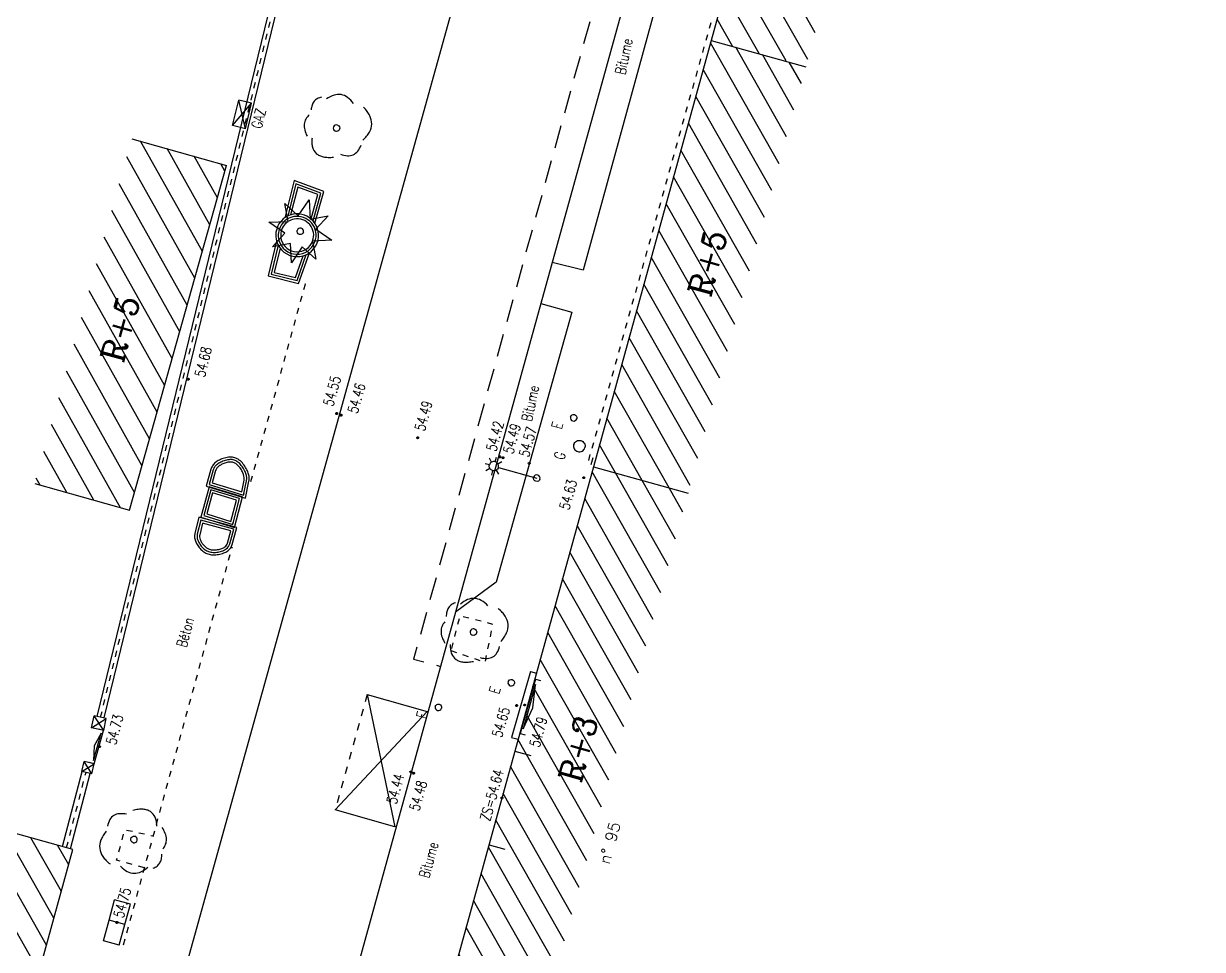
# Model space of a CAD drawing. Extents: x 661720 to 661930, y 6866381 to 6866956.
# Drawn here: x 661773.07 to 661809.04, y 6866609.14 to 6866637.39 of the extents above; entities that cross this region are included whole.
import ezdxf
from ezdxf.enums import TextEntityAlignment as Align

# ---------------------------------------------------------------- set-up
doc = ezdxf.new("R2010")
doc.units = 0
for name, pattern in [('CONTINU', [0]), ('JSI_TCO', [1, 0.5, 0.5]), ('JSI_TCO2', [1, 0.5, 0.5]), ('JSI_TIC', [0.2, 0.08, 0.01, -0.1, 0.01]), ('JSI_TIM2', [0.6, 0.3, 0.05, -0.2, 0.05])]:
    doc.linetypes.add(name, pattern=pattern)
doc.layers.get('0').update_dxf_attribs({"linetype": 'CONTINUOUS'})
for name, color, linetype in [('ALTI', 140, 'CONTINUOUS'), ('BATI', 6, 'CONTINUOUS'), ('BORDURE', 7, 'CONTINU'), ('HACHURE', 7, 'CONTINUOUS'), ('LIMITE', 7, 'CONTINUOUS'), ('MARQUAGE', 7, 'CONTINUOUS'), ('OBJDIVERS', 104, 'CONTINUOUS'), ('OBJEAU', 4, 'CONTINUOUS'), ('OBJEP', 220, 'CONTINUOUS'), ('OBJGAZ', 30, 'CONTINUOUS'), ('TEXTE', 7, 'CONTINUOUS'), ('VEGETATION', 3, 'CONTINUOUS'), ('VOIRIE', 7, 'CONTINUOUS')]:
    doc.layers.add(name, color=color, linetype=linetype)
doc.styles.add('5-2', font='romand.shx', dxfattribs={"height": 0.35})
doc.styles.add('7-2', font='romanc.shx', dxfattribs={"height": 0.7})
doc.styles.get("Standard").update_dxf_attribs({"font": 'romans.shx'})
doc.linetypes.add('JSI_MUD', pattern='A,0.0001,[130,jsi_form.shx,S=0.5,R=0,X=0.875,Y=0],-0.75', length=0.7501)
doc.linetypes.add('JSI_MUG', pattern='A,0.0001,[130,jsi_form.shx,S=0.5,R=0,X=-0.125,Y=0],-0.75', length=0.7501)
doc.linetypes.add('JSI_MUR', pattern='A,1e-06,-0.5,[130,jsi_form.shx,S=0.7,R=315,X=0.05,Y=0],-0.5', length=1.000001)

# ---------------------------------------------------------------- blocks, each defined once
blk = doc.blocks.new('$B_040')
at = {"color": 0, "linetype": 'BYBLOCK', "flags": 128}
for points in [[(-0.5, -0.5), (0.5, 0.5), (0.5, -0.5)], [(-0.5, -0.5), (-0.5, 0.5), (0.5, -0.5)], [(-0.5, -0.5), (-0.4375, -0.5)], [(-0.375, -0.5), (-0.3125, -0.5)], [(-0.25, -0.5), (-0.1875, -0.5)], [(-0.125, -0.5), (-0.0625, -0.5)], [(0, -0.5), (0.0625, -0.5)], [(0.125, -0.5), (0.1875, -0.5)], [(0.25, -0.5), (0.3125, -0.5)], [(0.375, -0.5), (0.4375, -0.5)]]:
    blk.add_lwpolyline(points, dxfattribs=at)
blk = doc.blocks.new('$B_200')
at = {"color": 0, "linetype": 'BYBLOCK', "flags": 128}
for points in [[(0, -0.5, -0.414214), (-0.5, 0, -0.414214), (0, 0.5)], [(0, -0.5, 0.414214), (0.5, 0, 0.414214), (0, 0.5)]]:
    blk.add_lwpolyline(points, format="xyb", dxfattribs=at)
blk = doc.blocks.new('$B_220')
at = {"color": 0, "linetype": 'BYBLOCK', "flags": 128}
for points in [[(0.297, 0.272, 0.039633), (0.273, 0.344, 0.053426), (0.241, 0.401, 0.147584), (0.154, 0.47, 0.071882), (0.099, 0.483, 0.058066), (0.036, 0.48, 0.043501), (-0.035, 0.463, 0.032041), (-0.113, 0.431)], [(-0.195, 0.351, 0.077685), (-0.303, 0.336, 0.115926), (-0.379, 0.292, 0.119307), (-0.426, 0.217, 0.082378), (-0.441, 0.113)], [(0.461, -0.046, 0.087593), (0.487, 0.033, 0.096392), (0.482, 0.113, 0.080457), (0.446, 0.192, 0.056881), (0.379, 0.272)], [(-0.441, 0.033, 0.03619), (-0.474, -0.044, 0.046233), (-0.492, -0.116, 0.121403), (-0.482, -0.245, 0.119181), (-0.41, -0.354, 0.044648), (-0.351, -0.401, 0.034835), (-0.277, -0.443)], [(0.379, -0.364, 0.076898), (0.431, -0.319, 0.090424), (0.461, -0.265, 0.083207), (0.472, -0.2, 0.062964), (0.461, -0.126)], [(-0.113, -0.443, 0.078382), (0.005, -0.498, 0.113914), (0.113, -0.503, 0.115194), (0.21, -0.458, 0.080222), (0.297, -0.364)]]:
    blk.add_lwpolyline(points, format="xyb", dxfattribs=at)
blk = doc.blocks.new('$B_222')
at = {"color": 0, "linetype": 'BYBLOCK', "flags": 128}
for points in [[(-0.094, 0.219), (0, 0.5), (0.094, 0.219)], [(-0.219, 0.094), (-0.344, 0.344), (-0.094, 0.219)], [(0.094, 0.219), (0.344, 0.344), (0.219, 0.094)], [(-0.219, -0.094), (-0.5, 0), (-0.219, 0.094)], [(0.219, 0.094), (0.5, 0), (0.219, -0.094)], [(-0.094, -0.219), (-0.344, -0.344), (-0.219, -0.094)], [(0.219, -0.094), (0.344, -0.344), (0.094, -0.219)], [(0.094, -0.219), (0, -0.5), (-0.094, -0.219)]]:
    blk.add_lwpolyline(points, dxfattribs=at)
blk = doc.blocks.new('$B_030')
at = {"color": 0, "linetype": 'BYBLOCK', "flags": 128}
for points in [[(0, 0), (0, 1)], [(0, 1), (1, 1)], [(0, 1), (1, 0)], [(0, 0), (1, 1)], [(1, 0), (1, 1)], [(0, 0), (1, 0)]]:
    blk.add_lwpolyline(points, dxfattribs=at)
blk = doc.blocks.new('$B_140')
at = {"color": 0, "linetype": 'BYBLOCK', "flags": 128}
for points in [[(-0.067, 0.973), (-0.133, 1.039)], [(0.067, 0.973), (0.133, 1.039)], [(-0.094, 0.906), (-0.188, 0.906)], [(-0.067, 0.839), (-0.133, 0.773)], [(0, 0.812), (0, 0)], [(0.067, 0.839), (0.133, 0.773)], [(0.094, 0.906), (0.188, 0.906)]]:
    blk.add_lwpolyline(points, dxfattribs=at)
for points in [[(0, 0.812, -0.414214), (-0.094, 0.906, -0.414214), (0, 1), (0, 1.094)], [(0, 0.812, 0.414214), (0.094, 0.906, 0.414214), (0, 1)]]:
    blk.add_lwpolyline(points, format="xyb", dxfattribs=at)
blk = doc.blocks.new('$B_001')
at = {"color": 0, "linetype": 'BYBLOCK', "flags": 128}
for points in [[(0, 0), (0, 1)], [(0, 1), (1, 1)], [(1, 0), (1, 1)], [(0, 0), (1, 0)]]:
    blk.add_lwpolyline(points, dxfattribs=at)
blk = doc.blocks.new('$B_027')
at = {"color": 0, "linetype": 'BYBLOCK', "flags": 128}
for points in [[(-0.5, -0.5), (0.5, -0.5), (0.5, -0.188)], [(-0.5, -0.5), (-0.5, -0.188)]]:
    blk.add_lwpolyline(points, dxfattribs=at)
blk.add_lwpolyline([(-0.406, -0.406), (0.406, -0.406), (0, -0.188)], close=True, dxfattribs=at)
blk = doc.blocks.new('$B_170')
at = {"color": 0, "linetype": 'BYBLOCK', "flags": 128}
for points in [[(-0.5, 0), (-0.5, 1)], [(0.5, 0), (0.5, 1)]]:
    blk.add_lwpolyline(points, dxfattribs=at)
blk = doc.blocks.new('$B_210')
at = {"linetype": 'CONTINUOUS'}
blk.add_hatch(color=0, dxfattribs=at).paths.add_polyline_path([(0, -0.5, -1), (0, 0.5, -1)])
at = {"color": 0, "linetype": 'BYBLOCK', "flags": 128}
blk.add_lwpolyline([(0, -0.5, -1), (0, 0.5, -1)], format="xyb", close=True, dxfattribs=at)

msp = doc.modelspace()

# ---------------------------------------------------------------- hatches: boundary and pattern name
at = {"layer": 'HACHURE', "linetype": 'CONTINUOUS', "ltscale": 2}
h = msp.add_hatch(dxfattribs=at)
h.set_pattern_fill('_USER', color=256, scale=0.6, angle=119.6978, style=0, pattern_type=0)
h.set_pattern_definition([(119.6978, (661958.265, 6866695.073), (-0.5211903, -0.2972552), [])])
h.paths.add_polyline_path([(661795.35, 6866641.611), (661798.243, 6866640.819), (661796.948, 6866636.085), (661794.054, 6866636.877)])
h = msp.add_hatch(dxfattribs=at)
h.set_pattern_fill('_USER', color=256, scale=0.6, angle=119.5605, style=0, pattern_type=0)
h.set_pattern_definition([(119.56048, (661958.265, 6866695.073), (-0.5219013, -0.2960052), [])])
h.paths.add_polyline_path([(661794.054, 6866636.877), (661796.946, 6866636.078), (661793.353, 6866623.068), (661790.461, 6866623.867)])
h = msp.add_hatch(dxfattribs=at)
h.set_pattern_fill('_USER', color=256, scale=0.6, angle=119.2526, style=0, pattern_type=0)
h.set_pattern_definition([(119.25263, (661958.265, 6866695.073), (-0.5234841, -0.2931968), [])])
h.paths.add_polyline_path([(661776.302, 6866622.544), (661773.415, 6866623.358), (661776.382, 6866633.881), (661779.27, 6866633.067)])
h = msp.add_hatch(dxfattribs=at)
h.set_pattern_fill('_USER', color=256, scale=0.6, angle=119.5609, style=0, pattern_type=0)
h.set_pattern_definition([(119.56088, (661958.265, 6866695.073), (-0.5218992, -0.2960088), [])])
h.paths.add_polyline_path([(661790.461, 6866623.867), (661793.353, 6866623.068), (661788.59, 6866605.821), (661785.698, 6866606.62)])
h = msp.add_hatch(dxfattribs=at)
h.set_pattern_fill('_USER', color=256, scale=0.6, angle=119.5756, style=0, pattern_type=0)
h.set_pattern_definition([(119.57556, (661958.265, 6866695.073), (-0.5218233, -0.2961426), [])])
h.paths.add_polyline_path([(661773.254, 6866607.387), (661770.362, 6866608.185), (661771.689, 6866612.993), (661774.581, 6866612.195)])

# ---------------------------------------------------------------- linework, layer by layer
at = {"layer": 'BATI', "linetype": 'JSI_MUD', "ltscale": 0.22}
msp.add_line((661790.443, 6866624.144, 111.954), (661790.384, 6866623.932, 111.955), dxfattribs=at)
at = {"layer": 'BATI', "linetype": 'JSI_TIC', "ltscale": 2, "elevation": 57.333, "flags": 128}
msp.add_lwpolyline([(661795.266, 6866641.806), (661790.278, 6866623.962)], dxfattribs=at)
at = {"layer": 'BATI', "linetype": 'JSI_TCO2', "ltscale": 2, "elevation": 57.333, "flags": 128}
for points in [[(661795.35, 6866641.611), (661794.054, 6866636.877)], [(661794.054, 6866636.877), (661790.461, 6866623.867)], [(661794.054, 6866636.877), (661796.946, 6866636.078)], [(661776.382, 6866633.881), (661779.27, 6866633.067)], [(661776.302, 6866622.544), (661779.27, 6866633.067)], [(661790.461, 6866623.867), (661785.698, 6866606.62)], [(661790.461, 6866623.867), (661793.353, 6866623.068)], [(661773.415, 6866623.358), (661776.302, 6866622.544)], [(661774.581, 6866612.195), (661771.689, 6866612.993)], [(661773.254, 6866607.387), (661774.581, 6866612.195)]]:
    msp.add_lwpolyline(points, dxfattribs=at)
at = {"layer": 'BATI', "linetype": 'JSI_TCO', "ltscale": 2, "elevation": 57.333, "flags": 128}
for points in [[(661788.54, 6866617.62), (661787.961, 6866615.611)], [(661788.54, 6866617.62), (661788.722, 6866617.57)], [(661787.961, 6866615.611), (661788.166, 6866615.555)]]:
    msp.add_lwpolyline(points, dxfattribs=at)
at = {"layer": 'BORDURE', "linetype": 'JSI_TCO', "ltscale": 2, "elevation": 57.333, "flags": 128}
for points in [[(661809.041, 6866658.226), (661799.405, 6866660.795, 0.332518), (661797.285, 6866659.242), (661796.495, 6866656.478), (661794.63, 6866649.766), (661792.16, 6866640.801), (661788.854, 6866628.851), (661786.255, 6866619.429), (661781.898, 6866603.667), (661779.547, 6866595.181), (661775.948, 6866582.027), (661774.284, 6866575.688), (661772.52, 6866568.058), (661771.474, 6866562.872), (661769.429, 6866552.194), (661764.346, 6866525.83), (661761.408, 6866510.519), (661759.655, 6866501.389), (661758.701, 6866496.257), (661755.083, 6866477.547), (661746.716, 6866434.654), (661744.554, 6866423.604), (661741.506, 6866407.836), (661741.441, 6866407.299)], [(661766.153, 6866568.99), (661768.497, 6866578.37), (661769.933, 6866584.097), (661771.107, 6866588.415), (661773.813, 6866598.303, -0.023284), (661773.887, 6866598.528, -0.016544), (661773.995, 6866598.787, -0.012263), (661774.138, 6866599.081, -0.00941), (661774.315, 6866599.408, -0.001166), (661774.56, 6866599.84, -0.001864), (661775.277, 6866601.084, 0.01914), (661775.88, 6866602.229, 0.013439), (661776.401, 6866603.394, 0.005337), (661776.657, 6866604.027, 0.006553), (661776.874, 6866604.604, 0.008224), (661777.053, 6866605.124, 0.0106), (661777.194, 6866605.588), (661786.184, 6866637.924)]]:
    msp.add_lwpolyline(points, format="xyb", dxfattribs=at)
for points in [[(661792.16, 6866640.801), (661793.076, 6866640.535), (661790.145, 6866629.864), (661789.2, 6866630.107)], [(661788.854, 6866628.851), (661789.797, 6866628.583), (661787.492, 6866620.352), (661786.255, 6866619.429)]]:
    msp.add_lwpolyline(points, dxfattribs=at)
at = {"layer": 'LIMITE', "linetype": 'JSI_MUG', "ltscale": 0.15}
for p, q in [((661779.789, 6866623.006, 111.981), (661779.802, 6866623.072, 111.979)), ((661778.479, 6866622.242, 112.005), (661778.461, 6866622.172, 112.006)), ((661779.455, 6866622.109, 111.991), (661779.473, 6866622.178, 111.99))]:
    msp.add_line(p, q, dxfattribs=at)
at = {"layer": 'LIMITE', "linetype": 'JSI_MUD', "ltscale": 0.15}
for p, q in [((661779.725, 6866623.026, 111.984), (661779.789, 6866623.006, 111.983)), ((661778.549, 6866622.223, 112.002), (661778.479, 6866622.242, 112.003)), ((661779.387, 6866622.131, 111.993), (661779.455, 6866622.109, 111.992))]:
    msp.add_line(p, q, dxfattribs=at)
at = {"layer": 'LIMITE', "linetype": 'JSI_TCO', "ltscale": 2, "elevation": 57.333, "flags": 128}
for points in [[(661775.318, 6866616.252), (661780.933, 6866639.292)], [(661775.533, 6866616.206), (661781.147, 6866639.24)], [(661781.963, 6866631.3), (661782.238, 6866632.266), (661781.333, 6866632.602), (661781.045, 6866631.467)], [(661780.794, 6866630.754), (661780.541, 6866629.691), (661781.465, 6866629.463), (661781.801, 6866630.401)], [(661774.265, 6866612.282), (661774.859, 6866614.574)], [(661774.506, 6866612.216), (661775.101, 6866614.513)]]:
    msp.add_lwpolyline(points, dxfattribs=at)
at = {"layer": 'LIMITE', "linetype": 'JSI_TIC', "ltscale": 2, "elevation": 57.333, "flags": 128}
for points in [[(661775.425, 6866616.229), (661781.04, 6866639.266)], [(661774.386, 6866612.249), (661774.98, 6866614.543)]]:
    msp.add_lwpolyline(points, dxfattribs=at)
at = {"layer": 'LIMITE', "linetype": 'JSI_MUR', "ltscale": 0.15, "elevation": 57.333, "flags": 128}
for points in [[(661781.906, 6866631.372), (661782.147, 6866632.22), (661781.385, 6866632.503), (661781.136, 6866631.521)], [(661780.842, 6866630.632), (661780.631, 6866629.746), (661781.417, 6866629.552), (661781.7, 6866630.342)]]:
    msp.add_lwpolyline(points, dxfattribs=at)
at = {"layer": 'LIMITE', "linetype": 'JSI_TCO', "ltscale": 2, "elevation": 57.333, "flags": 128}
for points in [[(661780.794, 6866630.754, 0.723867), (661782.034, 6866630.706, 0.582345), (661781.303, 6866631.576, 0.442863)], [(661780.938, 6866630.795, 0.723925), (661781.894, 6866630.758, 0.582309), (661781.331, 6866631.429, 0.442836)], [(661779.847, 6866622.911), (661779.95, 6866623.429, 0.069546), (661779.956, 6866623.55, 0.060002), (661779.93, 6866623.678, 0.047115), (661779.869, 6866623.813, 0.035645), (661779.776, 6866623.954, 0.070071), (661779.655, 6866624.075, 0.086403), (661779.518, 6866624.145, 0.082903), (661779.369, 6866624.164, 0.06689), (661779.205, 6866624.135, 0.040794), (661779.048, 6866624.073, 0.05583), (661778.926, 6866623.996, 0.072022), (661778.84, 6866623.902, 0.080434), (661778.789, 6866623.793), (661778.642, 6866623.277)], [(661779.732, 6866623.102), (661779.802, 6866623.458, 0.07148), (661779.806, 6866623.541, 0.057824), (661779.787, 6866623.631, 0.048173), (661779.737, 6866623.743, 0.03458), (661779.656, 6866623.863, 0.066751), (661779.569, 6866623.952, 0.08951), (661779.474, 6866624.002, 0.0859), (661779.37, 6866624.014, 0.063745), (661779.25, 6866623.992, 0.035466), (661779.128, 6866623.945, 0.051168), (661779.035, 6866623.89, 0.072225), (661778.97, 6866623.826, 0.090072), (661778.933, 6866623.752), (661778.827, 6866623.378)], [(661778.424, 6866622.335), (661778.301, 6866621.834, 0.076573), (661778.291, 6866621.726, 0.068347), (661778.315, 6866621.614, 0.053596), (661778.371, 6866621.497, 0.039778), (661778.461, 6866621.376, 0.063183), (661778.57, 6866621.275, 0.069963), (661778.695, 6866621.211, 0.071864), (661778.85, 6866621.182, 0.058718), (661779.023, 6866621.195, 0.046723), (661779.181, 6866621.239, 0.064943), (661779.303, 6866621.304, 0.17261), (661779.441, 6866621.501), (661779.585, 6866622.015)], [(661778.533, 6866622.15), (661778.447, 6866621.798, 0.086351), (661778.442, 6866621.727, 0.068673), (661778.462, 6866621.649, 0.048997), (661778.506, 6866621.564, 0.034336), (661778.574, 6866621.473, 0.062109), (661778.654, 6866621.399, 0.071341), (661778.745, 6866621.353, 0.073762), (661778.861, 6866621.331, 0.056472), (661778.995, 6866621.342, 0.043845), (661779.121, 6866621.376, 0.066892), (661779.214, 6866621.425, 0.08083), (661779.267, 6866621.478, 0.085906), (661779.297, 6866621.542), (661779.4, 6866621.911)]]:
    msp.add_lwpolyline(points, format="xyb", close=True, dxfattribs=at)
at = {"layer": 'LIMITE', "linetype": 'JSI_MUR', "ltscale": 0.15, "elevation": 57.333, "flags": 128}
for points in [[(661780.866, 6866630.774, 0.723752), (661781.964, 6866630.732, 0.58224), (661781.317, 6866631.502, 0.442823)], [(661779.789, 6866623.006), (661779.876, 6866623.444, 0.072274), (661779.881, 6866623.549, 0.060167), (661779.856, 6866623.661, 0.045855), (661779.801, 6866623.781, 0.034015), (661779.716, 6866623.909, 0.068497), (661779.612, 6866624.014, 0.087607), (661779.496, 6866624.074, 0.084111), (661779.37, 6866624.089, 0.065476), (661779.228, 6866624.064, 0.038514), (661779.088, 6866624.009, 0.053941), (661778.98, 6866623.943, 0.072297), (661778.905, 6866623.864, 0.084434), (661778.861, 6866623.773), (661778.734, 6866623.328)], [(661778.479, 6866622.242), (661778.374, 6866621.816, 0.080497), (661778.367, 6866621.726, 0.068608), (661778.388, 6866621.631, 0.051724), (661778.439, 6866621.531, 0.037458), (661778.517, 6866621.425, 0.062304), (661778.612, 6866621.337, 0.070194), (661778.72, 6866621.282, 0.072498), (661778.855, 6866621.257, 0.057702), (661779.009, 6866621.268, 0.045429), (661779.151, 6866621.307, 0.065687), (661779.258, 6866621.365, 0.172851), (661779.369, 6866621.521), (661779.492, 6866621.963)]]:
    msp.add_lwpolyline(points, format="xyb", close=True, dxfattribs=at)
at = {"layer": 'LIMITE', "linetype": 'JSI_TCO', "ltscale": 2, "elevation": 57.333, "flags": 128}
msp.add_lwpolyline([(661779.508, 6866622.014), (661779.752, 6866622.956), (661778.738, 6866623.259), (661778.484, 6866622.336)], close=True, dxfattribs=at)
at = {"layer": 'LIMITE', "linetype": 'JSI_MUR', "ltscale": 0.15, "elevation": 57.333, "flags": 128}
msp.add_lwpolyline([(661779.455, 6866622.109), (661779.661, 6866622.905), (661778.79, 6866623.165), (661778.575, 6866622.386)], close=True, dxfattribs=at)
at = {"layer": 'LIMITE', "linetype": 'JSI_TCO', "ltscale": 2}
for points in [[(661781.845, 6866631.432, 111.928), (661782.056, 6866632.174, 111.933), (661781.437, 6866632.404, 111.979), (661781.222, 6866631.556, 111.976)], [(661780.898, 6866630.543, 111.973), (661780.721, 6866629.801, 111.967), (661781.369, 6866629.641, 111.943), (661781.608, 6866630.307, 111.943)], [(661779.402, 6866622.204, 111.992), (661779.571, 6866622.854, 111.985), (661778.842, 6866623.071, 112.002), (661778.667, 6866622.436, 112.003), (661779.402, 6866622.204, 111.992)]]:
    msp.add_polyline3d(points, dxfattribs=at)
at = {"layer": 'MARQUAGE', "linetype": 'JSI_TIM2', "ltscale": 2, "elevation": 57.333, "flags": 128}
msp.add_lwpolyline([(661791.811, 6866642.752), (661784.973, 6866617.999), (661785.793, 6866617.779)], dxfattribs=at)
at = {"layer": 'VOIRIE', "linetype": 'JSI_TIC', "ltscale": 2, "elevation": 57.333, "flags": 128}
for points in [[(661780.011, 6866623.418), (661781.672, 6866629.437), (661781.528, 6866629.549)], [(661776.127, 6866609.287), (661779.444, 6866621.431)], [(661776.759, 6866611.633), (661775.912, 6866611.863), (661776.166, 6866612.798), (661777.012, 6866612.611)]]:
    msp.add_lwpolyline(points, dxfattribs=at)
msp.add_lwpolyline([(661786.11, 6866618.265), (661787.16, 6866617.908), (661787.394, 6866619.062), (661786.382, 6866619.321)], close=True, dxfattribs=at)

# ---------------------------------------------------------------- block references
at = {"layer": 'ALTI', "linetype": 'CONTINUOUS', "yscale": 0.0600000000834948}
for p, xscale, rotation in [((661778.097, 6866626.542, 57.333), 0.060000000116985, 76.30310364250738), ((661782.627, 6866625.496, 57.333), 0.0600000002704409, 74.46160390641464), ((661782.759, 6866625.446, 57.333), 0.0600000002704409, 74.46160390641464), ((661785.098, 6866624.755, 57.333), 0.0600000002628813, 254.5564602789379), ((661787.605, 6866624.17, 57.333), 0.0600000004061973, 254.5764844559697), ((661787.703, 6866624.144, 57.333), 0.0600000004061973, 254.5764844559697), ((661788.501, 6866623.976, 57.333), 0.0600000003106047, 254.3543832623695), ((661790.165, 6866623.537, 57.333), 0.0600000001396136, 254.5608765200805), ((661788.118, 6866616.586, 57.333), 0.0600000003146308, 253.9006798611123), ((661788.364, 6866616.601, 57.333), 0.0600000001396136, 254.5608765200805), ((661775.389, 6866615.33, 57.333), 0.060000000312981, 75.49114354682474), ((661784.892, 6866614.559, 57.333), 0.0599999998838361, 254.5492259229206), ((661784.972, 6866614.52, 57.333), 0.0599999998838361, 254.5492259229206), ((661775.923, 6866609.967, 57.333), 0.0600000004361509, 74.72281722918618)]:
    msp.add_blockref('$B_210', p, dxfattribs=dict(at, xscale=xscale, rotation=rotation))
at = {"layer": 'BATI', "linetype": 'CONTINUOUS'}
for name, xscale, yscale, rotation in [('$B_170', 2.967300000051337, 0.5000000000742785, 254.5610547237351), ('$B_210', 0.0599999998060308, 0.0600000000834948, 254.5610547326236)]:
    msp.add_blockref(name, (661787.671, 6866613.762, 57.333), dxfattribs=dict(at, xscale=xscale, yscale=yscale, rotation=rotation))
at = {"layer": 'LIMITE', "linetype": 'CONTINUOUS'}
for name, p, xscale, yscale, rotation in [('$B_027', (661788.701, 6866616.492, 57.333), 1.730659542335595, 0.5000000000742785, 254.1288277139792), ('$B_030', (661775.518, 6866615.825, 57.333), 0.3751023590614634, 0.375100000383622, 77.86633645199032), ('$B_027', (661775.133, 6866615.382, 57.333), 1.062512046736718, 0.5000000000742785, 74.2898583844227), ('$B_030', (661775.154, 6866614.5, 57.333), 0.3122731172817346, 0.3123000004392761, 75.90547852460904)]:
    msp.add_blockref(name, p, dxfattribs=dict(at, xscale=xscale, yscale=yscale, rotation=rotation))
at = {"layer": 'MARQUAGE', "linetype": 'CONTINUOUS', "xscale": 3.654057475916299, "yscale": 1.899999999537422, "rotation": 254.365338100336}
msp.add_blockref('$B_040', (661783.984, 6866614.902, 57.333), dxfattribs=at)
at = {"layer": 'OBJDIVERS', "linetype": 'CONTINUOUS', "yscale": 0.5000000000742785}
for p, xscale, rotation in [((661776.164, 6866609.901, 57.333), 0.6499558142055488, 74.7215592454978), ((661775.993, 6866609.274, 57.333), 0.6500524978535293, 74.72381035315706)]:
    msp.add_blockref('$B_001', p, dxfattribs=dict(at, xscale=xscale, rotation=rotation))
at = {"layer": 'OBJEAU', "linetype": 'CONTINUOUS', "yscale": 0.1999999996568045}
for p, xscale, rotation in [((661789.857, 6866625.364, 57.333), 0.2000000002576641, 254.3825811537673), ((661787.953, 6866617.28, 57.333), 0.2000000002077748, 253.9006797337223), ((661785.73, 6866616.529, 57.333), 0.2000000001492015, 254.5492260345973)]:
    msp.add_blockref('$B_200', p, dxfattribs=dict(at, xscale=xscale, rotation=rotation))
at = {"layer": 'OBJEP', "linetype": 'CONTINUOUS'}
for name, xscale, yscale, rotation in [('$B_140', 1.500000000308034, 1.500000000222835, 74.35438322415683), ('$B_200', 0.1999999998081996, 0.1999999996568045, 74.35438319854626)]:
    msp.add_blockref(name, (661788.733, 6866623.522, 57.333), dxfattribs=dict(at, xscale=xscale, yscale=yscale, rotation=rotation))
at = {"layer": 'OBJGAZ', "linetype": 'CONTINUOUS'}
for name, p, xscale, yscale, rotation in [('$B_030', (661779.841, 6866634.185, 57.333), 0.7999886563271437, 0.4000000002458762, 76.30264065770848), ('$B_200', (661790.03, 6866624.501, 57.333), 0.3499999995618085, 0.3500000003311864, 254.3825811081347)]:
    msp.add_blockref(name, p, dxfattribs=dict(at, xscale=xscale, yscale=yscale, rotation=rotation))
at = {"layer": 'VEGETATION', "linetype": 'CONTINUOUS'}
for name, p, xscale, yscale, rotation in [('$B_220', (661782.622, 6866634.203, 57.333), 2.000000000138558, 2.000000000297114, 159.6260838214658), ('$B_200', (661782.622, 6866634.203, 57.333), 0.199999999970519, 0.1999999996568045, 159.6260838453161), ('$B_222', (661781.518, 6866631.056, 57.333), 1.999999999990166, 2.000000000297114, 74.12605592393517), ('$B_200', (661781.518, 6866631.056, 57.333), 0.2000000000822289, 0.1999999996568045, 74.1260559376486), ('$B_220', (661786.801, 6866618.824, 57.333), 2.000000000004689, 2.000000000297114, 165.6290325216448), ('$B_200', (661786.801, 6866618.824, 57.333), 0.200000000126762, 0.1999999996568045, 165.6290324207458), ('$B_220', (661776.444, 6866612.496, 57.333), 2.000000000127572, 2.000000000297114, 347.5489089119208), ('$B_200', (661776.444, 6866612.496, 57.333), 0.2000000001071, 0.1999999996568045, 347.5489088359192)]:
    msp.add_blockref(name, p, dxfattribs=dict(at, xscale=xscale, yscale=yscale, rotation=rotation))

# ---------------------------------------------------------------- texts
at = {"layer": 'ALTI', "linetype": 'CONTINUOUS', "width": 0.75}
for s, rotation, p in [('54.68', 76.3031, (661778.29, 6866626.659, 57.333)), ('54.46', 74.4616, (661782.956, 6866625.558, 57.333)), ('54.73', 75.4911, (661775.584, 6866615.445, 57.333))]:
    msp.add_text(s, height=0.32, rotation=rotation, dxfattribs=at).set_placement(p, align=Align.TOP_LEFT)
msp.add_text('54.55', height=0.32, rotation=74.4616, dxfattribs=at).set_placement((661782.516, 6866625.693, 57.333))
msp.add_text('54.49', height=0.32, rotation=74.5565, dxfattribs=at).set_placement((661785.403, 6866625.871, 57.333), align=Align.MIDDLE_RIGHT)
for s, rotation, p in [('54.42', 74.5765, (661787.736, 6866625.208, 57.333)), ('54.57', 74.3544, (661788.737, 6866625.034, 57.333)), ('54.63', 74.5609, (661789.968, 6866623.425, 57.333)), ('54.65', 73.9007, (661787.92, 6866616.476, 57.333)), ('54.44', 74.5492, (661784.695, 6866614.448, 57.333))]:
    msp.add_text(s, height=0.32, rotation=rotation, dxfattribs=at).set_placement(p, align=Align.RIGHT)
for s, rotation, p in [('54.49', 74.5765, (661787.945, 6866625.217, 57.333)), ('54.79', 74.5609, (661788.75, 6866616.268, 57.333)), ('54.48', 74.5492, (661785.084, 6866614.323, 57.333))]:
    msp.add_text(s, height=0.32, rotation=rotation, dxfattribs=at).set_placement(p, align=Align.TOP_RIGHT)
msp.add_text('54.75', height=0.32, rotation=74.7228, dxfattribs=at).set_placement((661775.965, 6866610.122, 57.333), align=Align.MIDDLE_LEFT)
at = {"layer": 'BATI', "style": '7-2'}
for s, p in [('R+5', (661794.013, 6866629.011, 57.333)), ('R+5', (661776.094, 6866627.007, 57.333)), ('R+3', (661790.065, 6866614.185, 57.333))]:
    msp.add_text(s, height=0.7, rotation=74.4772, dxfattribs=at).set_placement(p)
at = {"layer": 'BATI', "linetype": 'CONTINUOUS', "width": 0.75}
msp.add_text('ZS=54.64', height=0.32, rotation=74.5611, dxfattribs=at).set_placement((661787.516, 6866613.805, 57.333), align=Align.CENTER)
at = {"layer": 'OBJEAU', "linetype": 'CONTINUOUS', "width": 0.75}
for rotation, p in [(74.3826, (661789.536, 6866625.183, 57.333)), (73.9007, (661787.631, 6866617.102, 57.333)), (74.5492, (661785.41, 6866616.348, 57.333))]:
    msp.add_text('E', height=0.32, rotation=rotation, dxfattribs=at).set_placement(p, align=Align.RIGHT)
at = {"layer": 'OBJGAZ', "linetype": 'CONTINUOUS', "width": 0.75}
msp.add_text('GAZ', height=0.32, rotation=76.3031, dxfattribs=at).set_placement((661780.091, 6866634.535, 57.333), align=Align.TOP_CENTER)
msp.add_text('G', height=0.32, rotation=74.3826, dxfattribs=at).set_placement((661789.617, 6866624.268, 57.333), align=Align.RIGHT)
at = {"layer": 'TEXTE', "linetype": 'CONTINUOUS', "width": 0.75}
for s, rotation, p in [('Bitume', 78.0414, (661791.388, 6866636.39, 57.333)), ('Bitume', 78.0414, (661788.535, 6866625.803, 57.333)), ('Béton', 74.6968, (661778.008, 6866618.815, 57.333)), ('Bitume', 74.5155, (661785.435, 6866611.873, 57.333))]:
    msp.add_text(s, height=0.32, rotation=rotation, dxfattribs=at).set_placement(p, align=Align.MIDDLE_CENTER)
at = {"layer": 'TEXTE', "style": '5-2'}
msp.add_text('n° 95', height=0.35, rotation=74.5381, dxfattribs=at).set_placement((661790.948, 6866611.716, 57.333))

doc.saveas('drawing.dxf')
